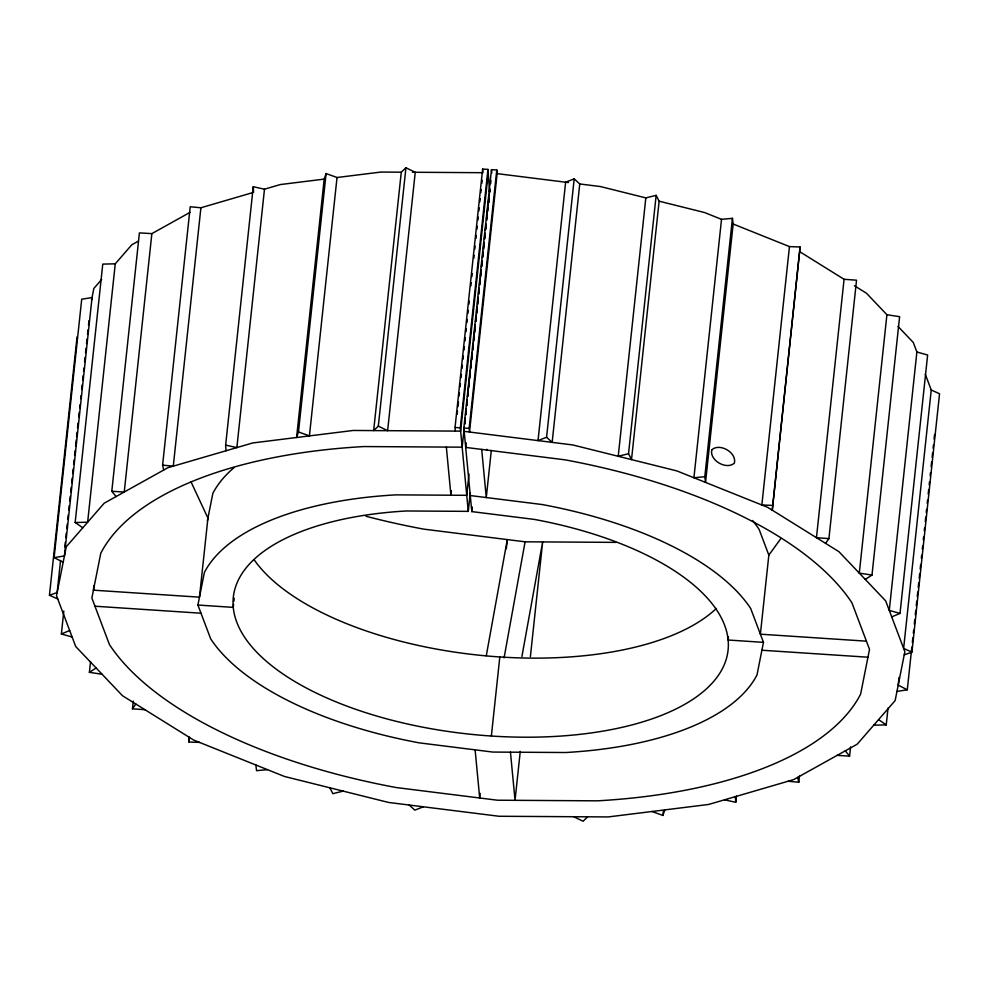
<?xml version="1.0" encoding="UTF-8"?>
<svg xmlns="http://www.w3.org/2000/svg" width="989" height="989" viewBox="0 0 989 989"><rect width="100%" height="100%" fill="white"/><g stroke="black" fill="none" stroke-linecap="round" stroke-linejoin="round"><path stroke-width="1.48" d="M199.543 742.405L188.911 742.01L189.109 737.213M800.089 246.99L772.273 510.188L800.089 246.99L789.457 246.595L733.146 224.008L732.429 218.334L721.525 219.348L704.551 212.536L659.131 201.2L656.152 195.328L645.829 197.887L600.422 186.55L579.764 183.966L574.189 178.848L565.634 182.199L538.016 440.599L546.583 437.249L574.189 178.848M488.887 202.609L489.085 199.543M489.58 191.854L487.936 169.416L482.632 169.07L455.027 427.471L455.373 431.105M57.758 598.988L49.45 595.242L77.068 336.853M54.111 557.598L81.716 299.21L92.039 297.578L64.421 555.979L54.111 557.598L63.172 562.234M60.576 560.454L57.139 592.559L49.45 595.242M64.804 546.942L65.299 542.355M65.793 537.769L66.275 533.182M66.77 528.596L67.264 524.009M67.746 519.423L68.241 514.836M68.736 510.25L69.218 505.663M69.712 501.077L70.207 496.49M70.689 491.904L71.183 487.305M71.678 482.719L72.16 478.132M72.654 473.546L73.149 468.959M73.631 464.373L74.126 459.786M74.608 455.2L75.102 450.613M75.597 446.027L76.252 439.907M76.573 436.854L77.068 432.267M77.55 427.681L78.044 423.094M78.7 416.975L79.194 412.388M79.676 407.802L80.01 404.748M80.665 398.629L80.987 395.575M81.642 389.456L82.124 384.869M82.619 380.283L83.113 375.696M83.595 371.11L83.929 368.056M84.584 361.937L85.066 357.35M85.561 352.764L86.055 348.177M86.538 343.591L87.032 339.004M87.526 334.418L88.009 329.832M88.503 325.245L88.998 320.659M72.123 637.003L61.367 633.986L63.815 611.054M82.792 527.792L75.164 522.501L102.769 264.1L115.256 263.828L131.809 244.79L138.423 241.106M115.256 263.828L87.638 522.217L75.164 522.501M93.918 585.587L93.436 590.173L199.469 597.171L207.925 518.1L191.062 481.952M102.09 674.263L89.393 672.322L90.543 661.629M116.096 496.552L111.794 491.286L139.412 232.885L151.861 233.627L190.024 212.375M151.861 233.627L124.243 492.028L111.794 491.286M144.926 709.706L132.464 708.804L133.28 701.152M163.717 470.035L162.604 465.151L190.222 206.763L200.903 207.764L252.146 192.793M200.903 207.764L173.285 466.153L162.604 465.151M188.911 742.01L189.406 737.423M225.999 450.761L225.64 445.124L253.258 186.723L264.483 189.196L280.369 184.547L324.194 179.108L326.098 173.557L337.026 177.513L380.852 172.061L401.274 172.197L405.935 167.747L415.244 172.284L387.626 430.672L378.317 426.148L373.657 430.586L401.274 172.197M264.483 189.196L236.865 447.584L225.64 445.124M233.589 604.328L233.256 607.37L197.911 605.045L204.389 572.458A284.338 126.864 6.1 0 1 395.724 494.871L466.734 495.316L469.009 474.028M233.911 601.287L234.232 598.246M324.194 179.108L296.589 437.497L298.48 431.946L326.098 173.557M337.026 177.513L309.409 435.902L298.48 431.946M378.317 426.148L405.935 167.747M457.165 414.28L457.487 411.226M457.981 406.64L458.476 402.053M459.131 395.934L459.452 392.88M460.108 386.761L460.429 383.695M461.084 377.588L461.418 374.522M462.061 368.415L462.395 365.349M463.05 359.242L463.371 356.176M464.026 350.069L464.348 347.003M465.003 340.896L465.337 337.83M465.992 331.711L466.314 328.657M466.969 322.538L467.29 319.484M467.945 313.365L468.279 310.311M468.934 304.192L469.256 301.138M470.888 285.846L471.221 282.792M471.864 276.673L472.198 273.619M473.83 258.327L474.164 255.273M474.807 249.154L475.14 246.088M475.956 238.448L476.278 235.394M476.933 229.275L477.267 226.221M477.922 220.102L478.243 217.048M478.899 210.929L479.22 207.875M479.875 201.756L480.209 198.69M480.852 192.583L481.186 189.517M481.841 183.41L482.162 180.344M451.404 490.655L450.922 495.217L446.348 447.077M496.775 170.009L469.157 428.398L469.503 432.032L497.121 173.631L496.775 170.009L491.471 169.651L463.853 428.052L471.802 511.597L534.419 519.423A248.795 111.015 6.1 0 1 689.506 701.498A248.795 111.015 6.1 0 1 284.127 674.758A248.795 111.015 6.1 0 1 406.343 510.979L468.267 511.362L460.318 427.817L487.936 169.416M488.257 172.741L460.639 431.13L353.234 430.462L252.764 442.948L167.821 467.748L104.204 503.191L66.238 546.83L56.521 595.712L75.708 646.509L122.5 695.737L193.696 740.069L284.449 776.464L388.578 802.45L498.988 816.259L608.148 816.939L708.631 804.453L793.561 779.641L857.191 744.21L895.144 700.571L904.861 651.689L885.674 600.892L838.895 551.652L767.687 507.332L676.933 470.937L572.804 444.951L464.175 431.365M464.286 427.297L462.16 447.176L363.853 446.558A390.964 174.447 6.1 0 0 100.779 553.234L91.866 598.048L109.458 644.605A390.964 174.447 6.1 0 0 396.255 787.553L497.467 800.212L597.529 800.83A390.964 174.447 6.1 0 0 860.615 694.167L869.516 649.353L851.925 602.796A390.964 174.447 6.1 0 0 565.127 459.848L465.695 447.411L466.19 442.825M464.62 424.244L465.263 418.124M465.596 415.071L466.252 408.952M466.573 405.898L467.228 399.779M467.55 396.725L470.331 370.727M470.665 367.673L472.297 352.381M472.618 349.327L473.274 343.208M473.607 340.154L475.239 324.862M475.561 321.808L476.216 315.689M476.537 312.623L477.193 306.516M477.526 303.45L478.182 297.343M478.503 294.277L479.158 288.17M479.48 285.104L480.135 278.997M480.469 275.931L481.124 269.824M481.445 266.758L482.1 260.639M482.422 257.585L483.077 251.466M483.411 248.412L484.054 242.293M484.387 239.239L485.043 233.12M485.364 230.066L486.019 223.947M486.514 219.36L489.122 194.895M489.456 191.841L489.778 188.788M464.991 423.725L465.312 420.659M465.967 414.552L466.301 411.486M466.956 405.379L467.278 402.313M467.933 396.193L468.254 393.14M468.91 387.02L469.243 383.967M469.886 377.847L470.22 374.794M470.875 368.674L471.197 365.621M471.852 359.502L472.186 356.448M472.829 350.329L473.162 347.275M473.818 341.156L474.3 336.569M474.794 331.983L475.289 327.396M475.944 321.277L476.265 318.223M476.76 313.637L477.242 309.05M477.736 304.464L478.231 299.877M478.874 293.758L479.208 290.704M479.863 284.585L480.184 281.531M480.679 276.945L481.161 272.358M481.816 266.239L482.15 263.173M482.805 257.066L483.127 254M483.621 249.413L484.103 244.827M484.758 238.72L485.092 235.654M485.747 229.547L486.069 226.481M486.724 220.362L487.045 217.308M487.701 211.189L488.034 208.135M488.677 202.016L489.011 198.962M489.666 192.843L489.988 189.789M490.643 183.67L490.977 180.616M468.267 511.362L470.208 493.115M471.802 511.597L472.285 507.036M491.31 450.415L486.267 497.554L481.692 449.414M480.184 793.401L479.69 797.987L475.116 749.847M506.319 548.759L507.308 539.586L486.291 655.695M491.36 736.026L499.816 656.956M579.764 183.966L552.146 442.367L546.583 437.249M520.263 751.393L515.034 800.311L510.46 752.172M530.401 656.597L542.652 541.923L521.92 656.523M645.829 197.887L618.224 456.275L628.534 453.728L656.152 195.328M659.131 201.2L631.514 459.601L628.534 453.728M721.525 219.348L693.919 477.736L704.811 476.735L732.429 218.334M651.974 811.487L662.902 815.443L663.396 810.856M733.146 224.008L705.528 482.397L704.811 476.735M728.448 636.978L728.127 640.019L763.471 642.356L756.993 674.943A284.338 126.864 6.1 0 1 565.659 752.518L492.893 752.073L419.287 742.863A284.338 126.864 6.1 0 1 210.706 638.906L197.911 605.045M789.457 246.595L761.851 504.983L772.471 505.391M724.517 799.804L735.742 802.277L736.397 796.157M752.58 520.511A284.338 126.864 6.1 0 1 759.132 529.424L768.836 555.113L760.38 634.184L866.426 641.169M844.074 279.294L816.457 537.695L828.918 538.597L856.536 280.196L844.074 279.294L799.891 251.787M788.097 781.236L798.778 782.237L799.433 776.13M886.91 314.737L859.293 573.126L871.989 575.066L899.607 316.678L886.91 314.737L866.5 293.263L854.397 285.722M837.139 755.373L849.588 756.115L850.577 746.942M916.877 351.997L889.272 610.398L900.015 613.415L927.633 355.014L916.877 351.997L913.292 342.491L897.987 326.395M873.744 725.172L886.231 724.9L888.023 708.087M899.026 677.514L898.21 685.167L907.284 689.79L911.858 646.979M931.242 390.012L903.625 648.413L911.932 652.147L939.55 393.758L931.242 390.012L925.296 374.262M912.34 642.393L912.835 637.806M913.329 633.22L913.651 630.166M914.306 624.047L914.8 619.46M915.282 614.874L915.777 610.287M916.271 605.701L916.754 601.114M917.248 596.528L917.73 591.941M918.225 587.355L918.719 582.768M919.201 578.182L919.696 573.595M920.19 569.009L920.672 564.422M921.328 558.303L921.661 555.249M922.317 549.13L922.638 546.076M923.293 539.957L923.615 536.903M924.27 530.784L924.604 527.718M925.247 521.611L925.741 517.024M926.236 512.438L926.557 509.372M927.212 503.265L927.534 500.199M928.189 494.092L928.683 489.506M929.178 484.907L929.499 481.853M930.154 475.734L930.476 472.68M931.131 466.561L931.626 461.974M932.12 457.388L932.602 452.801M933.097 448.215L933.418 445.161M934.073 439.042L934.568 434.455M504.069 657.92L525.085 541.811L615.974 542.38M91.532 300.087L93.856 288.429L101.644 279.479M207.406 520.721L212.845 493.387A284.338 126.864 6.1 0 1 234.195 467.5M662.902 815.443L664.806 809.892M132.464 708.804L135.814 704.032M825.568 543.369L828.918 538.597M768.836 555.113L780.63 538.881M587.726 816.803L583.065 821.253L573.756 816.716M89.393 672.322L96.118 667.983M865.276 579.418L871.989 575.066M61.367 633.986L69.663 630.5M891.719 616.889L900.015 613.415M423.366 806.801L414.811 810.152L409.236 805.034M904.243 654.829L911.932 652.147M343.171 791.113L332.848 793.673L329.869 787.8M896.961 691.422L907.284 689.79M267.475 769.652L256.571 770.666L255.854 764.991M412.45 172.259L482.978 172.704L482.632 169.07M455.027 427.471L460.318 427.817M463.853 428.052L469.157 428.398M94.956 606.22L201.002 613.217M761.913 650.23L867.959 657.215M497.121 173.631L568.465 182.557M470.269 495.551L542.096 504.526A284.338 126.864 6.1 0 1 750.688 608.495L763.471 642.356M525.085 541.811L423.873 529.152A390.964 174.447 6.1 0 1 366.029 516.258M878.591 719.596L886.231 724.9M845.286 750.836L849.588 756.115M797.666 777.366L798.778 782.237M491.471 169.651L491.793 172.964M735.383 796.627L735.742 802.277M253.258 186.723L253.617 192.373M716.345 608.42A248.795 111.015 6.1 0 1 478.688 655.151A248.795 111.015 6.1 0 1 254.433 560.182M486.947 449.327A8.889 0.717 -86.2 0 1 486.551 449.575M711.82 449.81C709.2 460.268 726.433 470.294 734.37 463.112C736.99 452.665 719.757 442.627 711.82 449.81"/></g></svg>
